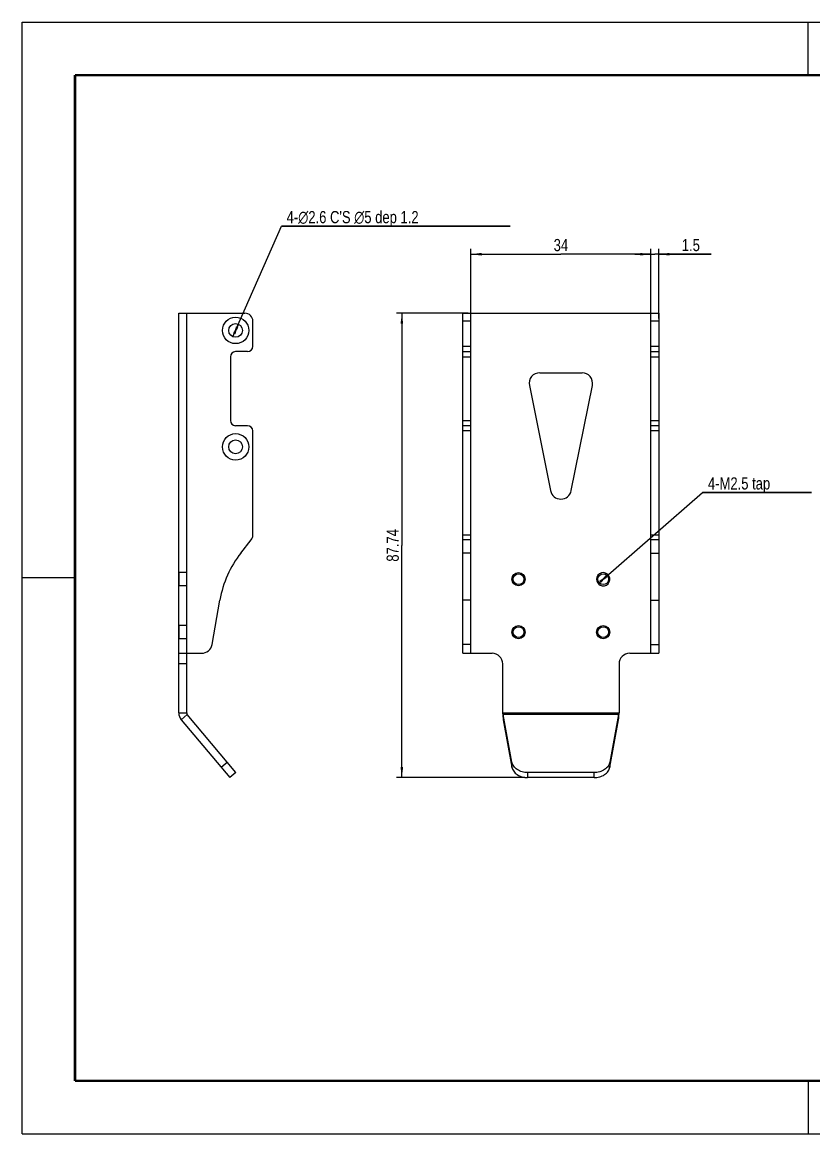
# Model space of a CAD drawing. Header units: millimetres. Extents: x 0 to 297, y 0 to 210.
# Drawn here: x 0 to 149.6, y 0 to 210 of the extents above; entities that cross this region are included whole.
import ezdxf

# ---------------------------------------------------------------- set-up
doc = ezdxf.new("R2010")
doc.units = ezdxf.units.MM
doc.header["$LTSCALE"] = 16.335
doc.layers.get('0').update_dxf_attribs({"linetype": 'CONTINUOUS'})
doc.styles.get("Standard").update_dxf_attribs({"font": 'txt', "width": 0.8})
doc.dimstyles.new('DIMSTYLE_1', dxfattribs={"dimtxt": 2.3, "dimasz": 2, "dimexe": 1, "dimexo": 0.5, "dimtad": 1, "dimdsep": 46, "dimtxsty": 'Standard', "dimblk": '_FILLED', "dimblk1": '_FILLED', "dimblk2": '_FILLED', "dimcen": 0.09, "dimadec": 0, "dimazin": 0, "dimtp": 0.1, "dimtm": 0.1, "dimtfac": 1, "dimtmove": 0, "dimatfit": 2, "dimldrblk": '_FILLED', "dimfxl": 0, "dimtolj": 1, "dimarcsym": 0})
doc.dimstyles.new('DIMSTYLE_3', dxfattribs={"dimtxt": 2.3, "dimasz": 2, "dimexe": 1, "dimexo": 0.5, "dimgap": 0.575, "dimtad": 1, "dimdsep": 46, "dimtxsty": 'Standard', "dimblk": '_FILLED', "dimblk1": '_FILLED', "dimblk2": '_FILLED', "dimcen": 0.09, "dimadec": 0, "dimazin": 0, "dimtp": 0.3, "dimtm": 0.3, "dimtfac": 1, "dimtofl": 0, "dimtmove": 0, "dimatfit": 3, "dimldrblk": '_FILLED', "dimfxl": 0, "dimtolj": 1, "dimarcsym": 0})
doc.dimstyles.new('DIMSTYLE_5', dxfattribs={"dimtxt": 2.3, "dimasz": 2, "dimexe": 1, "dimexo": 0.5, "dimgap": 0.575, "dimtad": 1, "dimdsep": 46, "dimtxsty": 'Standard', "dimblk": '_FILLED', "dimblk1": '_FILLED', "dimblk2": '_FILLED', "dimcen": 0.09, "dimadec": 0, "dimazin": 0, "dimtp": 0.1, "dimtm": 0.1, "dimtfac": 1, "dimtofl": 0, "dimtmove": 0, "dimatfit": 3, "dimldrblk": '_FILLED', "dimfxl": 0, "dimtolj": 1, "dimarcsym": 0})

# ---------------------------------------------------------------- blocks, each defined once
blk = doc.blocks.new('_FILLED')
at = {"color": 0, "linetype": 'ByBlock'}
blk.add_solid([(0, 0), (-1, 0.125), (-1, -0.125)], dxfattribs=at)
blk = doc.blocks.new('*D1')
at = {"color": 2, "linetype": 'Continuous'}
for p, q in [((109.8, 104.78), (128.59, 121.15)), ((128.59, 121.15), (149.14, 121.15)), ((149.14, 121.15), (128.59, 121.15)), ((110.74, 105.6), (109.8, 104.78)), ((108.85, 103.95), (109.8, 104.78))]:
    blk.add_line(p, q, dxfattribs=at)
at = {"color": 2, "linetype": 'Continuous', "xscale": 2, "yscale": 2, "zscale": 2}
for p, rotation in [((108.85, 103.95), 221.0591946005), ((110.74, 105.6), 41.0591946005)]:
    blk.add_blockref('_FILLED', p, dxfattribs=dict(at, rotation=rotation))
at = {"color": 2, "linetype": 'Continuous', "insert": (129.59, 124.02), "char_height": 2.3, "width": 18.4, "attachment_point": 1, "line_spacing_factor": 0.9}
blk.add_mtext('4-M2.5 tap', dxfattribs=at)
blk = doc.blocks.new('*D2')
at = {"color": 2, "linetype": 'Continuous'}
for p, q in [((40.33, 151.78), (48.97, 171.45)), ((48.97, 171.45), (92.21, 171.45)), ((92.21, 171.45), (48.97, 171.45)), ((39.81, 150.59), (40.33, 151.78)), ((40.86, 152.97), (40.33, 151.78))]:
    blk.add_line(p, q, dxfattribs=at)
at = {"color": 2, "linetype": 'Continuous', "xscale": 2, "yscale": 2, "zscale": 2}
for p, rotation in [((39.81, 150.59), 246.3114778627), ((40.86, 152.97), 66.3114778627)]:
    blk.add_blockref('_FILLED', p, dxfattribs=dict(at, rotation=rotation))
at = {"color": 2, "linetype": 'Continuous', "insert": (49.97, 174.33), "char_height": 2.3, "width": 41.0933, "attachment_point": 1, "line_spacing_factor": 0.9}
blk.add_mtext("4-\\Fgdt;{\\Fgdt;n}\\Ftxt;2.6 C'S \\Fgdt;{\\Fgdt;n}\\Ftxt;5 dep 1.2", dxfattribs=at)
blk = doc.blocks.new('*D4')
at = {"color": 2, "linetype": 'Continuous'}
for p, q in [((84.3, 155.03), (70.74, 155.03)), ((71.74, 155.03), (71.74, 111.16)), ((71.74, 67.29), (71.74, 111.16)), ((95.01, 67.29), (70.74, 67.29))]:
    blk.add_line(p, q, dxfattribs=at)
at = {"color": 2, "linetype": 'Continuous', "xscale": 2, "yscale": 2, "zscale": 2}
for p, rotation in [((71.74, 155.03), 90), ((71.74, 67.29), 270)]:
    blk.add_blockref('_FILLED', p, dxfattribs=dict(at, rotation=rotation))
at = {"color": 2, "linetype": 'Continuous', "insert": (68.86, 111.16), "char_height": 2.3, "width": 9.2, "attachment_point": 2, "rotation": 90, "line_spacing_factor": 0.9}
blk.add_mtext('87.74', dxfattribs=at)
blk = doc.blocks.new('*D5')
at = {"color": 2, "linetype": 'Continuous'}
for p, q in [((84.8, 154.03), (84.8, 167.17)), ((84.8, 166.17), (101.8, 166.17)), ((118.8, 166.17), (101.8, 166.17)), ((118.8, 154.03), (118.8, 167.17))]:
    blk.add_line(p, q, dxfattribs=at)
at = {"color": 2, "linetype": 'Continuous', "xscale": 2, "yscale": 2, "zscale": 2, "rotation": 180}
blk.add_blockref('_FILLED', (84.8, 166.17), dxfattribs=at)
at = {"color": 2, "linetype": 'Continuous', "xscale": 2, "yscale": 2, "zscale": 2}
blk.add_blockref('_FILLED', (118.8, 166.17), dxfattribs=at)
at = {"color": 2, "linetype": 'Continuous', "insert": (101.8, 169.05), "char_height": 2.3, "width": 3.68, "attachment_point": 2, "line_spacing_factor": 0.9}
blk.add_mtext('34', dxfattribs=at)
blk = doc.blocks.new('*D10')
at = {"color": 2, "linetype": 'Continuous'}
for p, q in [((118.8, 166.17), (115.8, 166.17)), ((115.8, 166.17), (119.55, 166.17)), ((118.8, 154.03), (118.8, 167.17)), ((130.17, 166.17), (119.55, 166.17)), ((120.3, 154.03), (120.3, 167.17)), ((120.3, 166.17), (130.17, 166.17))]:
    blk.add_line(p, q, dxfattribs=at)
at = {"color": 2, "linetype": 'Continuous', "xscale": 2, "yscale": 2, "zscale": 2}
blk.add_blockref('_FILLED', (118.8, 166.17), dxfattribs=at)
at = {"color": 2, "linetype": 'Continuous', "xscale": 2, "yscale": 2, "zscale": 2, "rotation": 180}
blk.add_blockref('_FILLED', (120.3, 166.17), dxfattribs=at)
at = {"color": 2, "linetype": 'Continuous', "insert": (124.65, 169.05), "char_height": 2.3, "width": 5.52, "attachment_point": 1, "line_spacing_factor": 0.9}
blk.add_mtext('1.5', dxfattribs=at)

msp = doc.modelspace()

# ---------------------------------------------------------------- linework, layer by layer
at = {"color": 7, "linetype": 'Continuous'}
for p, q in [((0, 0), (0, 210)), ((0, 210), (297, 210)), ((148.5, 200), (148.5, 210)), ((29.583, 79.504), (29.583, 155.026)), ((29.583, 155.026), (42.083, 155.026)), ((31.083, 79.504), (31.083, 155.026)), ((43.583, 148.776), (43.583, 153.526)), ((83.297, 90.776), (83.297, 155.026)), ((83.297, 155.026), (120.297, 155.026)), ((84.797, 153.526), (83.297, 153.526)), ((84.797, 90.776), (84.797, 155.026)), ((118.797, 90.776), (118.797, 155.026)), ((120.297, 153.526), (118.797, 153.526)), ((120.297, 155.026), (120.297, 90.776)), ((42.583, 147.776), (40.333, 147.776)), ((83.297, 148.776), (84.797, 148.776)), ((83.297, 147.776), (84.797, 147.776)), ((118.797, 148.776), (120.297, 148.776)), ((118.797, 147.776), (120.297, 147.776)), ((39.333, 146.776), (39.333, 134.776)), ((83.297, 146.776), (84.797, 146.776)), ((118.797, 146.776), (120.297, 146.776)), ((97.797, 143.776), (105.797, 143.776)), ((95.836, 141.381), (99.836, 121.514)), ((103.757, 121.514), (107.757, 141.381)), ((83.297, 134.776), (84.797, 134.776)), ((118.797, 134.776), (120.297, 134.776)), ((42.583, 133.776), (40.333, 133.776)), ((43.583, 113.112), (43.583, 132.776)), ((84.797, 133.776), (83.297, 133.776)), ((84.797, 132.776), (83.297, 132.776)), ((120.297, 133.776), (118.797, 133.776)), ((120.297, 132.776), (118.797, 132.776)), ((41.325, 109.719), (43.262, 112.185)), ((84.797, 113.112), (83.297, 113.112)), ((84.797, 112.185), (83.297, 112.185)), ((120.297, 113.112), (118.797, 113.112)), ((120.297, 112.185), (118.797, 112.185)), ((84.797, 109.719), (83.297, 109.719)), ((118.797, 109.719), (120.297, 109.719)), ((29.683, 103.526), (29.683, 106.026)), ((10, 105), (0, 105)), ((35.874, 92.429), (37.357, 100.838)), ((84.797, 100.838), (83.297, 100.838)), ((118.797, 100.838), (120.297, 100.838)), ((29.683, 93.526), (29.683, 96.026)), ((84.797, 92.429), (83.297, 92.429)), ((118.797, 92.429), (120.297, 92.429)), ((29.583, 90.776), (33.905, 90.776)), ((83.297, 90.776), (88.797, 90.776)), ((114.797, 90.776), (120.297, 90.776)), ((31.083, 88.776), (29.583, 88.776)), ((90.797, 79.504), (90.797, 88.776)), ((112.797, 88.776), (112.797, 79.504)), ((29.583, 79.504), (31.083, 79.504)), ((31.2, 79.182), (30.051, 78.218)), ((30.051, 78.218), (39.225, 67.285)), ((40.374, 68.249), (31.2, 79.182)), ((90.797, 79.504), (112.797, 79.504)), ((112.694, 79.182), (90.899, 79.182)), ((92.542, 70.228), (90.899, 79.182)), ((90.899, 79.182), (90.899, 78.218)), ((90.899, 78.218), (92.542, 69.263)), ((112.694, 79.182), (111.051, 70.228)), ((111.051, 69.263), (112.694, 78.218)), ((112.694, 78.218), (112.694, 79.182)), ((37.565, 69.263), (38.714, 70.228)), ((92.542, 69.263), (92.542, 70.228)), ((111.051, 70.228), (111.051, 69.263)), ((40.374, 68.249), (39.225, 67.285)), ((108.081, 68.249), (95.513, 68.249)), ((95.513, 68.249), (95.513, 67.285)), ((108.081, 67.285), (95.513, 67.285)), ((108.081, 67.285), (108.081, 68.249)), ((148.5, 10), (148.5, 0)), ((0, 0), (297, 0))]:
    msp.add_line(p, q, dxfattribs=at)
at = {"color": 6, "linetype": 'Continuous'}
for p, q in [((31.083, 106.026), (29.683, 106.026)), ((31.083, 103.526), (29.683, 103.526)), ((31.083, 96.026), (29.683, 96.026)), ((31.083, 93.526), (29.683, 93.526))]:
    msp.add_line(p, q, dxfattribs=at)
at = {"color": 7, "linetype": 'Continuous', "const_width": 0.5}
for points in [[(10, 200), (10, 10)], [(287, 200), (10, 200)], [(10, 10), (287, 10)]]:
    msp.add_lwpolyline(points, dxfattribs=at)
at = {"color": 7, "linetype": 'Continuous'}
for centre, radius in [((40.333, 151.776), 2.5), ((40.333, 151.776), 1.3), ((40.333, 129.776), 2.5), ((40.333, 129.776), 1.3), ((93.797, 104.776), 1.25), ((93.797, 104.776), 1.025), ((109.797, 104.776), 1.025), ((93.797, 94.776), 1.25), ((93.797, 94.776), 1.025), ((109.797, 94.776), 1.25), ((109.797, 94.776), 1.025)]:
    msp.add_circle(centre, radius, dxfattribs=at)
for centre, radius, start, end in [((42.083, 153.526), 1.5, 0, 90), ((40.333, 146.776), 1, 90, 180), ((42.583, 148.776), 1, 270, 360), ((97.797, 141.776), 2, 90, 191.38362), ((105.797, 141.776), 2, 348.61638, 90), ((40.333, 134.776), 1, 180, 270), ((42.583, 132.776), 1, 0, 90), ((101.797, 121.909), 2, 191.38362, 348.61638), ((42.083, 113.112), 1.5, 321.85003, 360), ((57.053, 97.365), 20, 141.85003, 170), ((109.797, 104.776), 1.25, 242.8606, 180), ((33.905, 92.776), 2, 270, 350), ((88.797, 88.776), 2, 0, 90), ((114.797, 88.776), 2, 90, 180), ((31.583, 79.504), 2, 180, 220), ((31.583, 79.504), 0.5, 180, 220)]:
    msp.add_arc(centre, radius, start, end, dxfattribs=at)
at = {"color": 2, "linetype": 'Continuous'}
msp.add_arc((109.797, 104.776), 1.25, 180, 242.8606, dxfattribs=at)
at = {"color": 7, "linetype": 'Continuous'}
for points, knots in [([(90.797, 79.504), (90.813, 79.276), (90.845, 78.847), (90.88, 78.418), (90.899, 78.218)], [0, 0, 0, 0, 0.5318898, 1, 1, 1, 1]), ([(90.899, 79.182), (90.88, 79.232), (90.845, 79.339), (90.813, 79.447), (90.797, 79.504)], [0, 0, 0, 0, 0.4708706, 1, 1, 1, 1]), ([(112.694, 78.218), (112.713, 78.418), (112.748, 78.847), (112.78, 79.276), (112.797, 79.504)], [0, 0, 0, 0, 0.4681102, 1, 1, 1, 1]), ([(112.797, 79.504), (112.78, 79.447), (112.748, 79.339), (112.713, 79.232), (112.694, 79.182)], [0, 0, 0, 0, 0.5291294, 1, 1, 1, 1]), ([(95.513, 68.249), (95.159, 68.249), (94.466, 68.342), (93.677, 68.692), (93.169, 69.094), (92.868, 69.437), (92.651, 69.817), (92.567, 70.091), (92.542, 70.228)], [0, 0, 0, 0, 0.2756997, 0.5377676, 0.66122, 0.7788752, 0.8913908, 1, 1, 1, 1]), ([(111.051, 70.228), (111.026, 70.091), (110.942, 69.817), (110.725, 69.437), (110.425, 69.094), (109.916, 68.692), (109.127, 68.342), (108.434, 68.249), (108.081, 68.249)], [0, 0, 0, 0, 0.1086092, 0.2211247, 0.3387799, 0.4622324, 0.7243002, 1, 1, 1, 1]), ([(92.542, 69.263), (92.567, 69.126), (92.651, 68.853), (92.868, 68.473), (93.169, 68.129), (93.677, 67.727), (94.466, 67.378), (95.159, 67.285), (95.513, 67.285)], [0, 0, 0, 0, 0.1086092, 0.2211247, 0.3387799, 0.4622324, 0.7243002, 1, 1, 1, 1]), ([(108.081, 67.285), (108.434, 67.285), (109.127, 67.378), (109.916, 67.727), (110.425, 68.129), (110.725, 68.473), (110.942, 68.853), (111.026, 69.126), (111.051, 69.263)], [0, 0, 0, 0, 0.2756997, 0.5377676, 0.66122, 0.7788752, 0.8913908, 1, 1, 1, 1])]:
    msp.add_open_spline(points, degree=3, knots=knots, dxfattribs=at)

# ---------------------------------------------------------------- dimensions: what is measured, and where the dimension line sits
at = {"color": 2, "linetype": 'Continuous'}
for p1, p2, text, picture, middle in [((40.855, 152.966), (39.81, 150.585), "4-%%c<> C'S %%c5 dep 1.2", '*D2', (70.512, 173.178)), ((110.739, 105.597), (108.854, 103.955), '4-M<> tap', '*D1', (138.793, 122.874))]:
    dim = msp.add_diameter_dim_2p(p1=p1, p2=p2, text=text, dimstyle='DIMSTYLE_1', override={"dimtih": 1, "dimtoh": 1, "dimpost": '<>'}, dxfattribs=at)
    dim.commit()
    dim.dimension.update_dxf_attribs({"geometry": picture, "text_midpoint": middle, "dimtype": 163})
for base, p1, p2, dimstyle, picture, middle in [((118.797, 166.173), (84.797, 153.526), (118.797, 153.526), 'DIMSTYLE_3', '*D5', (101.797, 166.173)), ((120.297, 166.173), (118.797, 153.526), (120.297, 153.526), 'DIMSTYLE_5', '*D10', (127.41, 166.173))]:
    dim = msp.add_linear_dim(base=base, p1=p1, p2=p2, dimstyle=dimstyle, dxfattribs=at)
    dim.commit()
    dim.dimension.update_dxf_attribs({"geometry": picture, "text_midpoint": middle, "dimtype": 160})
dim = msp.add_linear_dim(base=(71.737, 67.285), p1=(84.797, 155.026), p2=(95.513, 67.285), angle=270, dimstyle='DIMSTYLE_3', dxfattribs=at)
dim.commit()
dim.dimension.update_dxf_attribs({"geometry": '*D4', "text_midpoint": (71.737, 111.155), "dimtype": 160})

doc.saveas('drawing.dxf')
